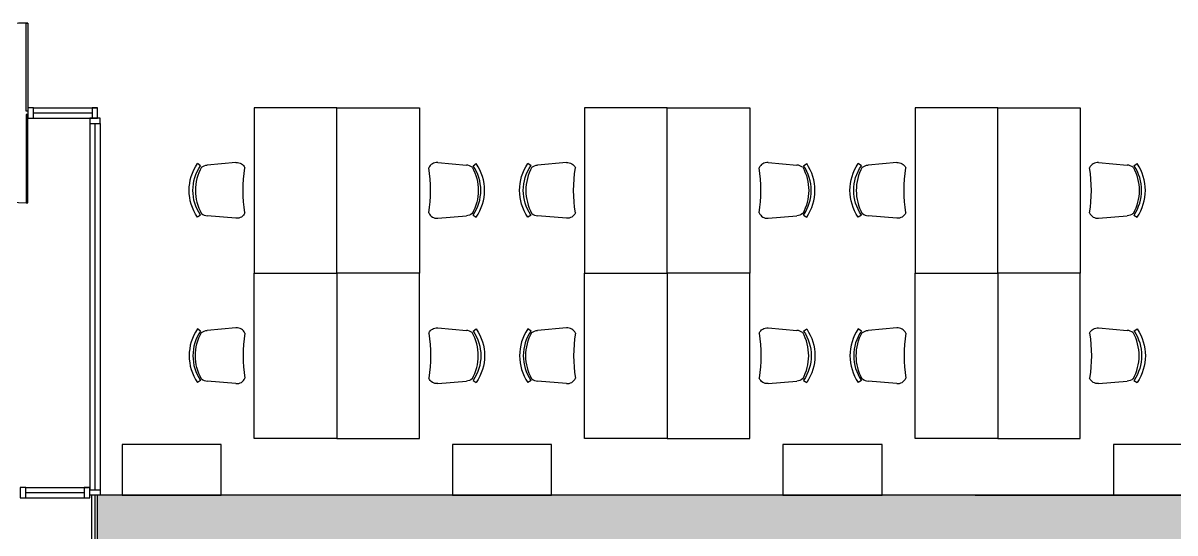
# Model space of a CAD drawing. Header units: millimetres. Extents: x 489570 to 664474, y -400689 to -233120.
# Drawn here: x 538886 to 549345, y -261666 to -257040 of the extents above; entities that cross this region are included whole.
import ezdxf
from ezdxf.lldxf.tags import DXFTag

# ---------------------------------------------------------------- set-up
doc = ezdxf.new("R2010")
doc.units = ezdxf.units.MM
doc.header["$LTSCALE"] = 10
doc.header["$MEASUREMENT"] = 0
for name, color, linetype in [('03AFP', 2, 'Continuous'), ('06ADS', 6, 'Continuous'), ('XREF BB LVL 3$0$X-WTC3-Level 3 segmented$0$FIN', 7, 'Continuous'), ('XREF BB LVL 3$0$X-WTC3-Level 3 segmented$0$HAT', 251, 'Continuous'), ('XREF BB LVL 3$0$X-WTC3-Level 3 segmented$0$PAR-FUL', 2, 'Continuous'), ('XREF BB LVL 3$0$X-WTC3-Level 3 segmented$0$SHE', 7, 'Continuous'), ('XREF WTC3 FPPP MAY09 1$0$X-WTC3-Level 3 segmented$0$PAR-FUL', 2, 'Continuous')]:
    doc.layers.add(name, color=color, linetype=linetype)
tags = doc.linetypes.add('XREF WTC3 FPPP MAY09 1$0$X-WTC3-Level 3 segmented$0$HIDDEN', pattern=[0.375, 0.25, -0.125]).pattern_tags.tags
tags[6:7] = [DXFTag(74, 4), DXFTag(75, 0), DXFTag(340, '0'), DXFTag(46, 1.0), DXFTag(50, 0.0), DXFTag(44, 0.0), DXFTag(45, 0.0)]
tags[4:5] = [DXFTag(74, 4), DXFTag(75, 0), DXFTag(340, '0'), DXFTag(46, 1.0), DXFTag(50, 0.0), DXFTag(44, 0.0), DXFTag(45, 0.0)]

# ---------------------------------------------------------------- blocks, each defined once
blk = doc.blocks.new('XREF WTC3 FPPP MAY09 1$0$ks')
for p, q in [((-224, 438), (-243, 467)), ((224, 438), (243, 467)), ((-253, 117), (-230, 378)), ((253, 117), (230, 378))]:
    blk.add_line(p, q)
blk.add_arc((0, 49), 436, 61.0043, 118.9957)
at = {"extrusion": (0, 0, -1)}
for centre, major_axis, ratio, start_param, end_param in [((0, 112), (-304, 304), 1, 0.185348, 1.385448), ((0, 112), (-280, 280), 1, 0.185348, 1.385448), ((127, 369), (73, 73), 1, 0.160001, 0.69866), ((-153, 121), (88.6, 52.9), 0.876356, 2.588527, 3.694659), ((153, 121), (-88.6, 52.9), 0.876356, 2.588527, 3.694659), ((0, -1288), (-947, 947), 1, 0.63229, 0.938507)]:
    blk.add_ellipse(centre, major_axis=major_axis, ratio=ratio, start_param=start_param, end_param=end_param, dxfattribs=at)
blk.add_ellipse((-127, 369), major_axis=(-73, 73), ratio=1, start_param=0.160001, end_param=0.69866)
blk = doc.blocks.new('XREF BB LVL 3$0$X-WTC3-Level 3 segmented$0$CORE3-8')
at = {"layer": 'XREF BB LVL 3$0$X-WTC3-Level 3 segmented$0$HAT'}
blk.add_hatch(color=256, dxfattribs=at).paths.add_polyline_path([(1850, -11440), (1550, -11440), (1550, -14950), (9325, -14950), (9325, -1550), (6175, -1550), (6175, -2250), (6375, -2250), (6375, -1850), (8925, -1850), (8925, -4500), (6175, -4500), (6175, -4800), (8925, -4800), (8925, -11440), (2900, -11440), (2900, -11740), (8925, -11740), (8925, -14550), (1850, -14550)])
at = {"layer": 'XREF BB LVL 3$0$X-WTC3-Level 3 segmented$0$FIN'}
for p, q in [((5825, -1500), (9325, -1500)), ((5855, -1530), (9325, -1530)), ((9325, -1550), (9325, -1500))]:
    blk.add_line(p, q, dxfattribs=at)
at = {"layer": 'XREF BB LVL 3$0$X-WTC3-Level 3 segmented$0$SHE'}
for p, q in [((9325, -1550), (6175, -1550)), ((9325, -14950), (9325, -1550))]:
    blk.add_line(p, q, dxfattribs=at)

msp = doc.modelspace()

# ---------------------------------------------------------------- linework, layer by layer
msp.add_line((547532, -261324.6), (549177, -261324.6))
at = {"layer": '03AFP'}
for points in [[(540985.2, -259308), (541735.2, -259308), (541735.2, -257808), (540985.2, -257808)], [(542485.2, -259308), (541735.2, -259308), (541735.2, -257808), (542485.2, -257808)], [(543985.2, -259308), (544735.2, -259308), (544735.2, -257808), (543985.2, -257808)], [(545485.2, -259308), (544735.2, -259308), (544735.2, -257808), (545485.2, -257808)], [(546985.2, -259308), (547735.2, -259308), (547735.2, -257808), (546985.2, -257808)], [(548485.2, -259308), (547735.2, -259308), (547735.2, -257808), (548485.2, -257808)], [(540985.2, -259308), (541735.2, -259308), (541735.2, -260808), (540985.2, -260808)], [(542485.2, -259308), (541735.2, -259308), (541735.2, -260808), (542485.2, -260808)], [(543985.2, -259308), (544735.2, -259308), (544735.2, -260808), (543985.2, -260808)], [(545485.2, -259308), (544735.2, -259308), (544735.2, -260808), (545485.2, -260808)], [(546985.2, -259308), (547735.2, -259308), (547735.2, -260808), (546985.2, -260808)], [(548485.2, -259308), (547735.2, -259308), (547735.2, -260808), (548485.2, -260808)], [(539785.4, -261324.6), (540684.9, -261324.6), (540684.9, -260864.6), (539785.4, -260864.6)], [(542785.4, -261324.6), (543684.9, -261324.6), (543684.9, -260864.6), (542785.4, -260864.6)], [(545785.4, -261324.6), (546684.9, -261324.6), (546684.9, -260864.6), (545785.4, -260864.6)], [(548785.4, -261324.6), (549684.9, -261324.6), (549684.9, -260864.6), (548785.4, -260864.6)]]:
    msp.add_lwpolyline(points, close=True, dxfattribs=at)
at = {"layer": '06ADS', "color": 1}
for p, q in [((538979.6, -257808), (539563.2, -257808)), ((538979.6, -257902), (539563.2, -257902))]:
    msp.add_line(p, q, dxfattribs=at)
at = {"layer": '06ADS'}
msp.add_line((538979.6, -257855), (539513.2, -257855), dxfattribs=at)
for points in [[(538929.6, -257840), (538914.6, -257840), (538914.6, -257040), (538929.6, -257040)], [(538929.6, -257870), (538914.6, -257870), (538914.6, -258670), (538929.6, -258670)], [(538929.6, -257902), (538979.6, -257902), (538979.6, -257808), (538929.6, -257808)], [(539585.2, -257952), (539585.2, -257902), (539491.2, -257902), (539491.2, -257952)], [(539513.2, -257902), (539563.2, -257902), (539563.2, -257808), (539513.2, -257808)], [(538861, -261346.6), (538911, -261346.6), (538911, -261252.6), (538861, -261252.6)], [(539441.2, -261346.6), (539491.2, -261346.6), (539491.2, -261252.6), (539441.2, -261252.6)], [(539491.2, -261324.6), (539491.2, -261274.6), (539585.2, -261274.6), (539585.2, -261324.6)]]:
    msp.add_lwpolyline(points, close=True, dxfattribs=at)
at = {"layer": '06ADS', "color": 1}
for points in [[(539491.2, -257952), (539491.2, -261274.6)], [(539585.2, -257952), (539585.2, -261274.6)], [(538911, -261252.6), (539479.6, -261252.6)], [(538911, -261252.6), (539441.2, -261252.6)], [(538911, -261346.6), (539479.6, -261346.6)], [(538911, -261346.6), (539441.2, -261346.6)]]:
    msp.add_lwpolyline(points, dxfattribs=at)
at = {"layer": '06ADS'}
for points in [[(539538.2, -257952), (539538.2, -261274.6)], [(538911, -261299.6), (539441.2, -261299.6)]]:
    msp.add_lwpolyline(points, dxfattribs=at)
at = {"layer": '06ADS', "color": 1, "linetype": 'XREF WTC3 FPPP MAY09 1$0$X-WTC3-Level 3 segmented$0$HIDDEN'}
for centre, start, end in [((538902.4, -257915.8), 88.21787, 175.03921), ((538902.4, -257794.2), 184.96079, 271.78213)]:
    msp.add_arc(centre, 876, start, end, dxfattribs=at)
at = {"layer": 'XREF BB LVL 3$0$X-WTC3-Level 3 segmented$0$PAR-FUL'}
msp.add_line((539509.7, -261324.6), (539509.7, -261324.6), dxfattribs=at)
at = {"layer": 'XREF WTC3 FPPP MAY09 1$0$X-WTC3-Level 3 segmented$0$PAR-FUL'}
msp.add_line((539529.6, -261324.6), (539529.6, -261324.6), dxfattribs=at)

# ---------------------------------------------------------------- block references
at = {"rotation": 90}
msp.add_blockref('XREF BB LVL 3$0$X-WTC3-Level 3 segmented$0$CORE3-8', (538009.7, -270649.6), dxfattribs=at)
at = {"layer": '03AFP'}
for p, rotation in [((540936.1, -258558), 90), ((543936.1, -258558), 90), ((546936.1, -258558), 90), ((542534.2, -260058), 270), ((545534.2, -260058), 270), ((548534.2, -260058), 270)]:
    msp.add_blockref('XREF WTC3 FPPP MAY09 1$0$ks', p, dxfattribs=dict(at, rotation=rotation))
at = {"layer": '03AFP', "xscale": -1}
for p, rotation in [((542534.2, -258558), 270), ((545534.2, -258558), 270), ((548534.2, -258558), 270), ((540936.1, -260058), 90), ((543936.1, -260058), 90), ((546936.1, -260058), 90)]:
    msp.add_blockref('XREF WTC3 FPPP MAY09 1$0$ks', p, dxfattribs=dict(at, rotation=rotation))

doc.saveas('drawing.dxf')
